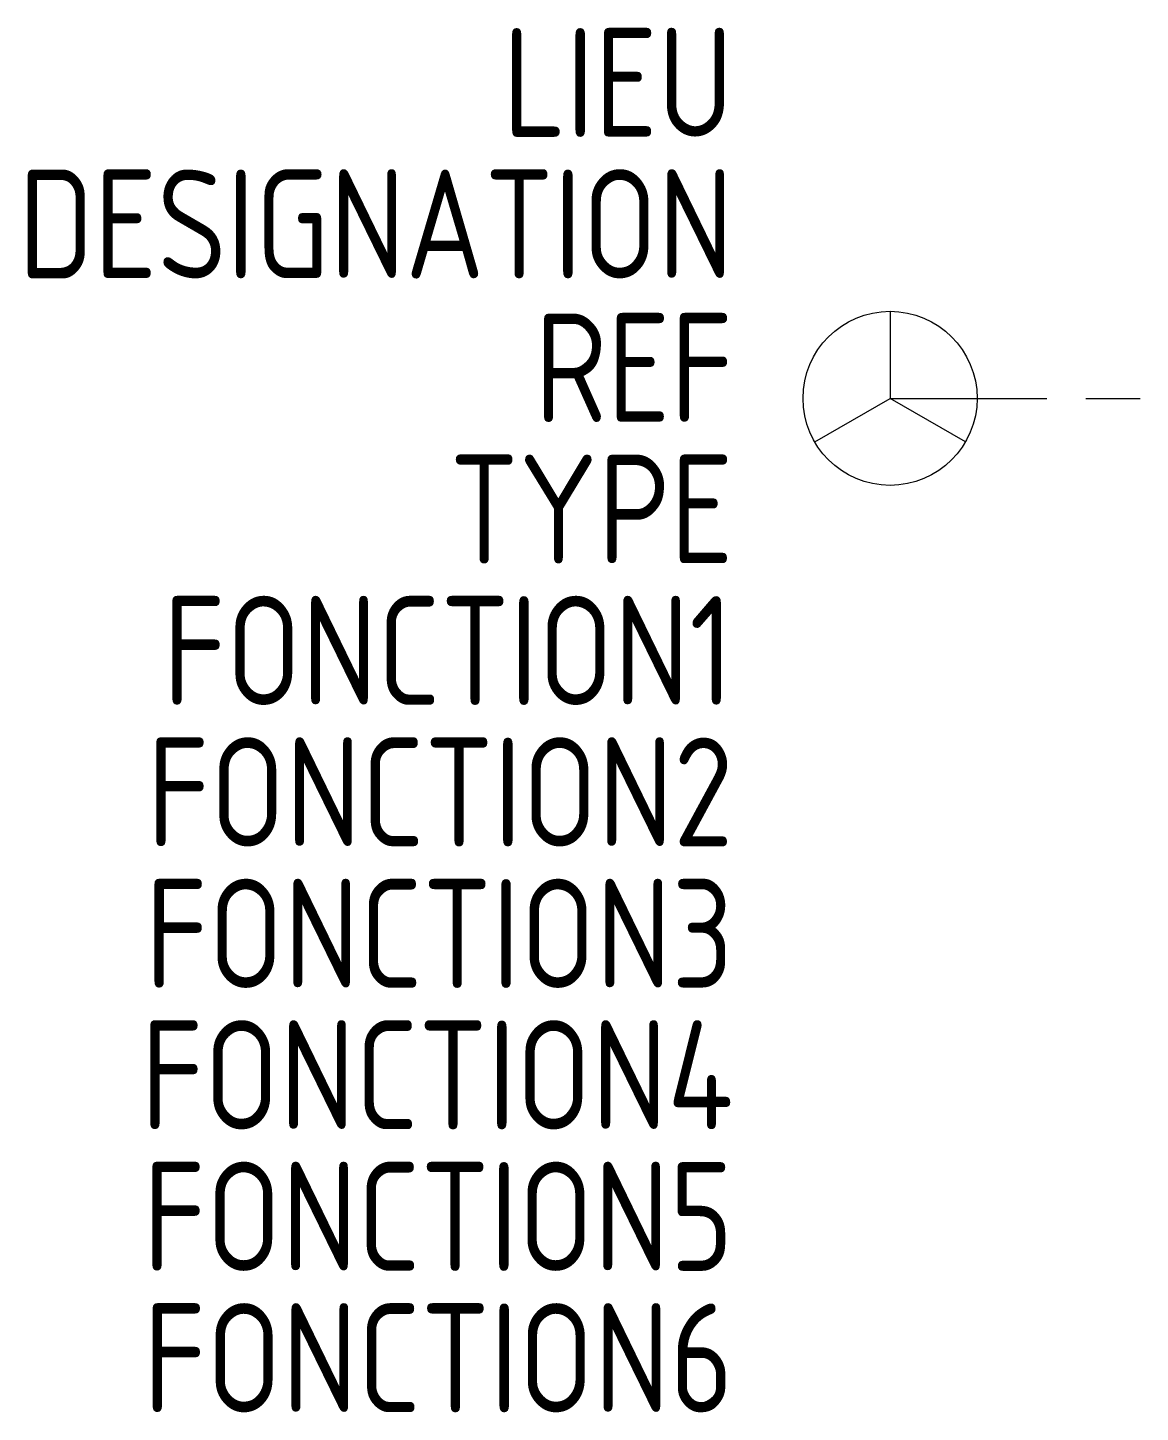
# Model space of a CAD drawing. Extents: x -1610.2 to -1584.6, y -902.9 to -871.1.
import ezdxf
from ezdxf.enums import TextEntityAlignment as Align

# ---------------------------------------------------------------- set-up
doc = ezdxf.new("R2010")
doc.units = 0
doc.linetypes.add('ACAD_ISO02W100', pattern=[15, 12, -3])
for name, color, linetype in [('SYMB_FIL', 3, 'CONTINUOUS'), ('SYMB_LIAISON', 1, 'ACAD_ISO02W100'), ('SYMB_REF_CONTACT', 2, 'CONTINUOUS'), ('SYMB_TXT_NOM', 3, 'CONTINUOUS')]:
    doc.layers.add(name, color=color, linetype=linetype)
doc.styles.add('NET2_5', font='isocp.shx', dxfattribs={"width": 0.9, "height": 2.5})

msp = doc.modelspace()

# ---------------------------------------------------------------- linework, layer by layer
at = {"layer": 'SYMB_FIL'}
for p in [(-1590.384, -877.593), (-1592.116, -880.593), (-1588.652, -880.593)]:
    msp.add_line(p, (-1590.384, -879.593), dxfattribs=at)
msp.add_circle((-1590.384, -879.593), 2, dxfattribs=at)
at = {"layer": 'SYMB_LIAISON', "ltscale": 0.3}
msp.add_line((-1590.384, -879.593), (-1584.634, -879.593), dxfattribs=at)

# ---------------------------------------------------------------- texts
at = {"layer": 'SYMB_REF_CONTACT', "style": 'NET2_5', "width": 0.9, "flags": 8}
msp.add_attdef('REF', text='', height=2.5, dxfattribs=at).set_placement((-1593.984, -880.137), align=Align.RIGHT)
at = {"layer": 'SYMB_TXT_NOM', "style": 'NET2_5', "width": 0.9, "flags": 8}
for tag, text, p in [('LIEU', '', (-1593.984, -873.587)), ('DESIGNATION', 'S?', (-1593.984, -876.837)), ('TYPE', '', (-1593.984, -883.387)), ('FONCTION1', '', (-1593.984, -886.637)), ('FONCTION2', '', (-1593.984, -889.887)), ('FONCTION3', '', (-1593.984, -893.137)), ('FONCTION4', '', (-1593.984, -896.387)), ('FONCTION5', '', (-1593.984, -899.637)), ('FONCTION6', '', (-1593.984, -902.887))]:
    msp.add_attdef(tag, text=text, height=2.5, dxfattribs=at).set_placement(p, align=Align.RIGHT)

doc.saveas('drawing.dxf')
